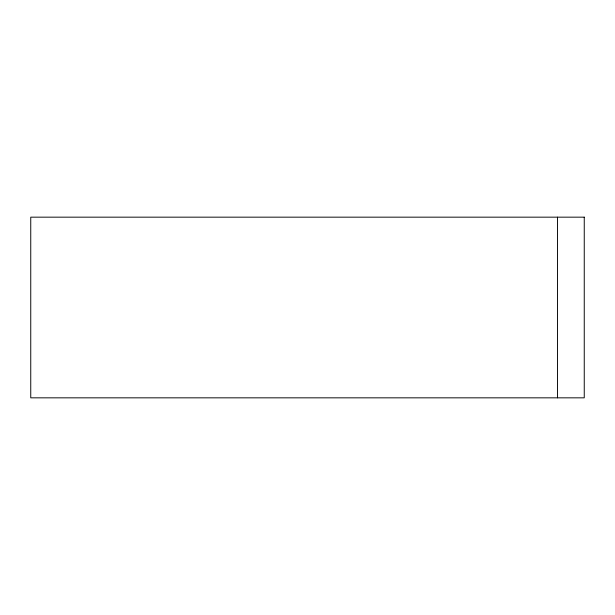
<?xml version="1.0" encoding="UTF-8"?>
<svg xmlns="http://www.w3.org/2000/svg" width="615" height="615" viewBox="0 0 615 615"><rect width="100%" height="100%" fill="white"/><g stroke="black" fill="none" stroke-linecap="round" stroke-linejoin="round"><path stroke-width="0.92" d="M557.528 217.164L557.528 397.836M584.25 217.164L30.75 217.164L30.75 397.836L584.25 397.836L584.25 217.164"/></g></svg>
